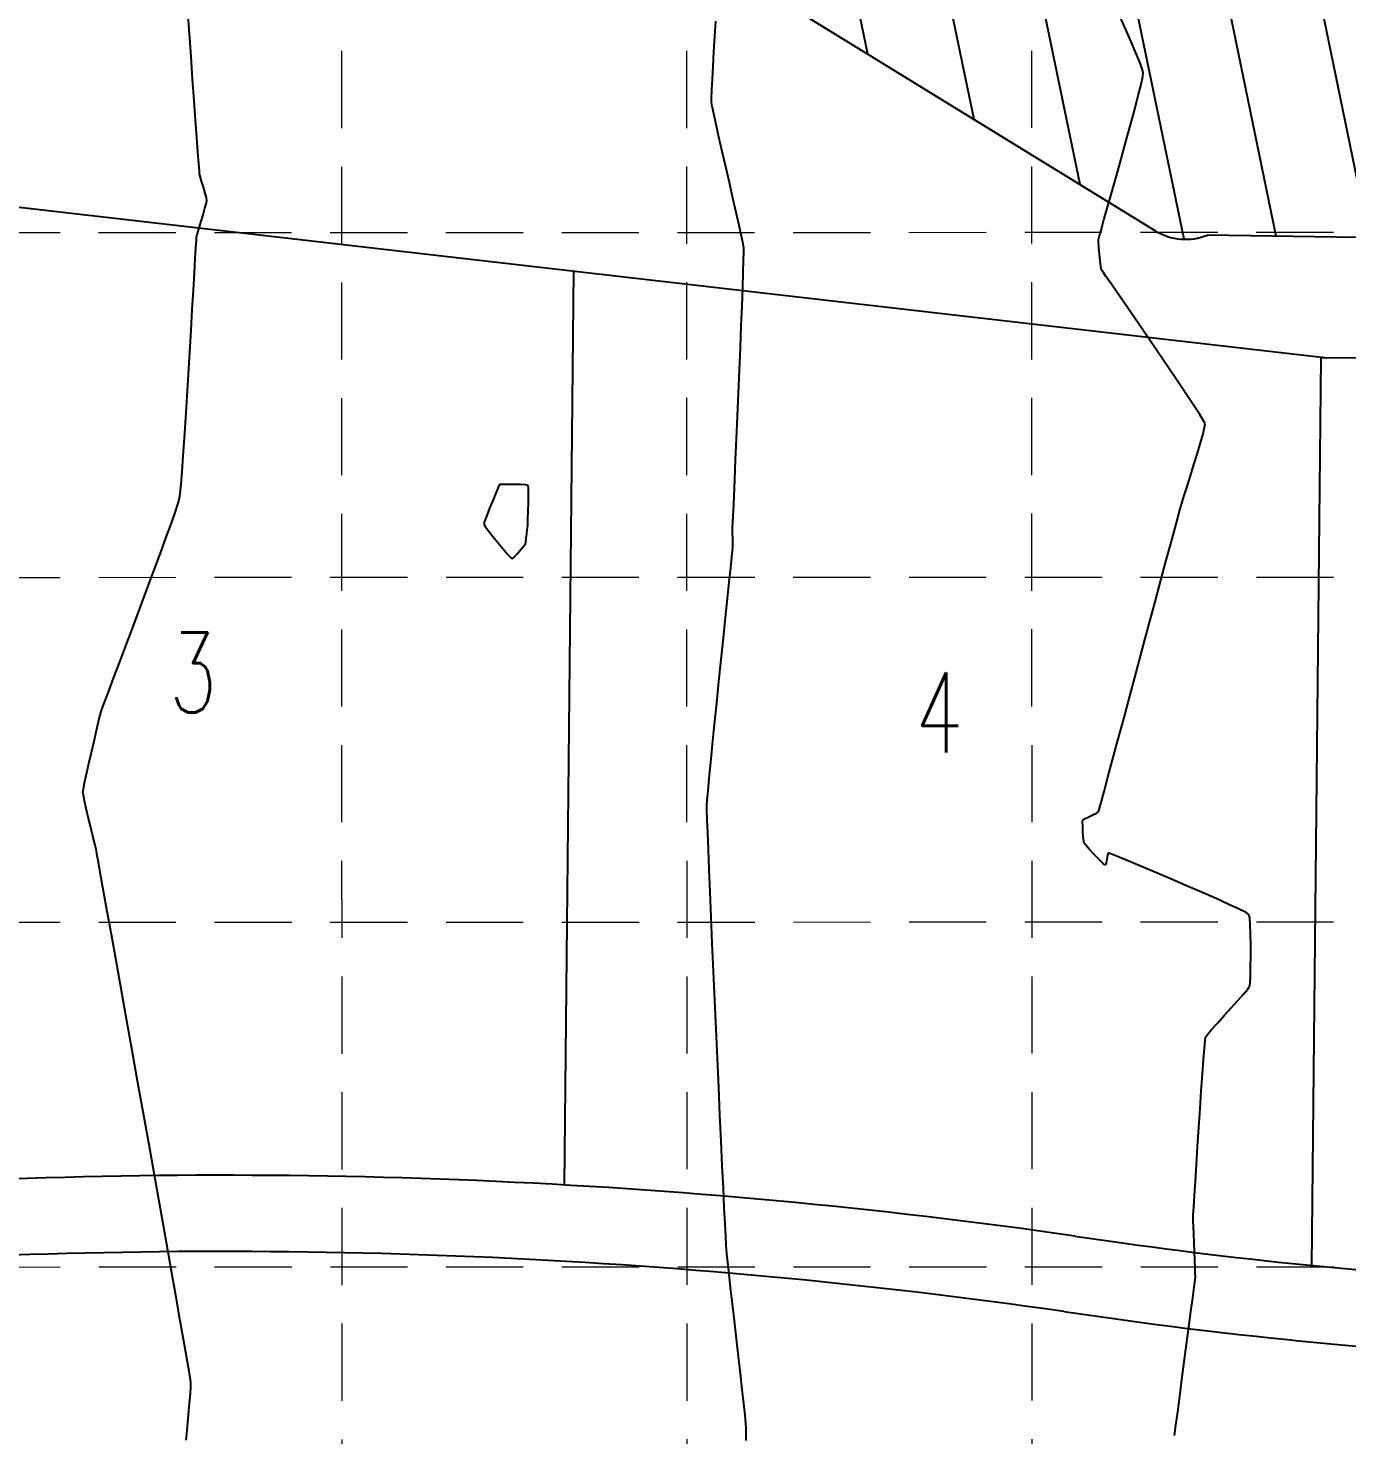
# Model space of a CAD drawing. Extents: x -500 to 2880, y -1767 to 500.
# Drawn here: x 2027.1 to 2208.6, y -1122.6 to -928.9 of the extents above; entities that cross this region are included whole.
import ezdxf

# ---------------------------------------------------------------- set-up
doc = ezdxf.new("R2010")
doc.units = 0
doc.header["$LTSCALE"] = 25
doc.header["$MEASUREMENT"] = 0
doc.linetypes.add('HIDDEN', pattern=[0.375, 0.25, -0.125])
for name, color, linetype in [('CONT-MNR', 9, 'HIDDEN'), ('GRID', 254, 'HIDDEN'), ('P-LOTS', 1, 'CONTINUOUS'), ('P-ROW', 2, 'CONTINUOUS'), ('PHASE2', 9, 'CONTINUOUS'), ('PHASE2TEXT', 9, 'CONTINUOUS'), ('SILT FENCE', 200, 'CONTINUOUS')]:
    doc.layers.add(name, color=color, linetype=linetype)
doc.styles.add('TEXT100', font='simplex.shx', dxfattribs={"height": 8.8})

msp = doc.modelspace()

# ---------------------------------------------------------------- hatches: boundary and pattern name
at = {"layer": 'SILT FENCE'}
h = msp.add_hatch(dxfattribs=at)
h.set_pattern_fill('ANSI31', color=5, scale=100, style=0)
h.set_pattern_definition([(281.6589000000001, (-630.732708975469, 1250.781006919206), (12.24210030186851, 2.526060212859334), [])])
edge = h.paths.add_edge_path()
edge.add_arc((2183.256031227234, -853.6373460655789), 40, 177.7082065431111, 235.5529922044861)
edge.add_line((2144.589077049925, -819.5283339769232), (2143.288025907642, -852.0377990131128))
edge.add_arc((2134.597075720028, -819.1284472138068), 10, 357.7082065431113, 472.6093610124872)
edge.add_line((2100.276067680664, -822.5889773653347), (2130.752614199357, -809.8969730294696))
edge.add_line((2091.282880728017, -869.022840274426), (2094.14891721428, -831.0674878190526))
edge.add_arc((2141.14094066329, -872.7876589275223), 50, 175.6817486178503, 238.4057102481463)
edge.add_line((2182.248548871739, -956.7722430110182), (2114.945889762261, -915.3766165138795))
edge.add_line((2160.630280427784, -886.6233340113898), (2225.365341831068, -922.8284796991935))
edge.add_arc((2214.052466431343, -939.3214736720989), 20, 292.057593018596, 415.5529922044859)
edge.add_line((2221.563234389479, -957.8576103968597), (2189.444064199158, -957.3724644871054))
edge.add_arc((2186.439757015904, -949.958009797201), 8, 238.4057102481463, 292.0575930185961)

# ---------------------------------------------------------------- linework, layer by layer
at = {"layer": 'CONT-MNR', "color": 35}
for p, q in [((2049.295754682247, -929.6433867477243, 589.00000001), (2049.087673970339, -926.5140413698965, 589.00000001)), ((2121.631644442188, -930.0211795824252, 588.00000001), (2121.76579767222, -927.9239234692691, 588.00000001)), ((2178.193304098291, -929.0351043839908, 587.00000001), (2177.389810030675, -927.2111114564276, 587.00000001)), ((2049.511386163717, -932.7902270118108, 589.00000001), (2049.295754682247, -929.6433867477243, 589.00000001)), ((2121.502684407747, -932.1185645720669, 588.00000001), (2121.631644442188, -930.0211795824252, 588.00000001)), ((2178.944630134263, -930.747814697337, 587.00000001), (2178.193304098291, -929.0351043839908, 587.00000001)), ((2179.603258715238, -932.274242741907, 587.00000001), (2178.944630134263, -930.747814697337, 587.00000001)), ((2049.727813189536, -935.8739532135494, 589.00000001), (2049.511386163717, -932.7902270118108, 589.00000001)), ((2121.38587602108, -934.1153377432616, 588.00000001), (2121.502684407747, -932.1185645720669, 588.00000001)), ((2180.12866041786, -933.539388863141, 587.00000001), (2179.603258715238, -932.274242741907, 587.00000001)), ((2180.480305818776, -934.4682534064799, 587.00000001), (2180.12866041786, -933.539388863141, 587.00000001)), ((2049.938280534491, -938.8139564043342, 589.00000001), (2049.727813189536, -935.8739532135494, 589.00000001)), ((2121.216547999814, -937.4040858505819, 588.00000001), (2121.288177734375, -935.9107584010775, 588.00000001)), ((2121.288177734375, -935.9107584010775, 588.00000001), (2121.38587602108, -934.1153377432616, 588.00000001)), ((2180.299521853141, -936.6367962464841, 587.00000001), (2180.541330626966, -935.546903342488, 587.00000001)), ((2180.617665494633, -934.985836717364, 587.00000001), (2180.480305818776, -934.4682534064799, 587.00000001)), ((2180.541330626966, -935.546903342488, 587.00000001), (2180.617665494633, -934.985836717364, 587.00000001)), ((2121.177945269583, -938.4945793968425, 588.00000001), (2121.216547999814, -937.4040858505819, 588.00000001)), ((2179.919573860939, -938.1648956567414, 587.00000001), (2180.299521853141, -936.6367962464841, 587.00000001)), ((2050.136032973367, -941.5296276355588, 589.00000001), (2049.938280534491, -938.8139564043342, 589.00000001)), ((2121.179327995867, -939.0814983449272, 588.00000001), (2121.177945269583, -938.4945793968425, 588.00000001)), ((2121.270554468515, -939.6345573859664, 588.00000001), (2121.179327995867, -939.0814983449272, 588.00000001)), ((2121.485545283746, -940.6779350116983, 588.00000001), (2121.270554468515, -939.6345573859664, 588.00000001)), ((2179.428821338138, -940.0405818006492, 587.00000001), (2179.919573860939, -938.1648956567414, 587.00000001)), ((2050.314315280952, -943.9403579586169, 589.00000001), (2050.136032973367, -941.5296276355588, 589.00000001)), ((2121.801884290538, -942.122997439482, 588.00000001), (2121.485545283746, -940.6779350116983, 588.00000001)), ((2178.854598972518, -942.1732349055964, 587.00000001), (2179.428821338138, -940.0405818006492, 587.00000001)), ((2122.197155337868, -943.8811108866756, 588.00000001), (2121.801884290538, -942.122997439482, 588.00000001)), ((2178.224241451859, -944.4722351989723, 587.00000001), (2178.854598972518, -942.1732349055964, 587.00000001)), ((2050.466372232032, -945.9655384249021, 589.00000001), (2050.314315280952, -943.9403579586169, 589.00000001)), ((2122.648942274716, -945.8636415706383, 588.00000001), (2122.197155337868, -943.8811108866756, 588.00000001)), ((2177.56508346394, -946.846962908166, 587.00000001), (2178.224241451859, -944.4722351989723, 587.00000001)), ((2050.585448601396, -947.5245600858084, 589.00000001), (2050.466372232032, -945.9655384249021, 589.00000001)), ((2050.664789163828, -948.5368139927291, 589.00000001), (2050.585448601396, -947.5245600858084, 589.00000001)), ((2123.134828950062, -947.9819557087287, 588.00000001), (2122.648942274716, -945.8636415706383, 588.00000001)), ((2176.90445969654, -949.2067982605663, 587.00000001), (2177.56508346394, -946.846962908166, 587.00000001)), ((2050.697638694116, -948.9216911970584, 589.00000001), (2050.664789163828, -948.5368139927291, 589.00000001)), ((2050.786831096858, -949.2640429078012, 589.00000001), (2050.697638694116, -948.9216911970584, 589.00000001)), ((2050.977678584354, -949.9316370451689, 589.00000001), (2050.786831096858, -949.2640429078012, 589.00000001)), ((2123.632399212883, -950.1474195183058, 588.00000001), (2123.134828950062, -947.9819557087287, 588.00000001)), ((2176.26970483744, -951.4611214835625, 587.00000001), (2176.90445969654, -949.2067982605663, 587.00000001)), ((2051.217580891567, -950.7619953466035, 589.00000001), (2050.977678584354, -949.9316370451689, 589.00000001)), ((2051.453937753466, -951.5926395495467, 589.00000001), (2051.217580891567, -950.7619953466035, 589.00000001)), ((2124.119236912158, -952.2713992167286, 588.00000001), (2123.632399212883, -950.1474195183058, 588.00000001)), ((2175.688153574418, -953.5193128045435, 587.00000001), (2176.26970483744, -951.4611214835625, 587.00000001)), ((2051.4328114609, -953.6614637205764, 589.00000001), (2051.629433127041, -952.9478997114459, 589.00000001)), ((2051.634148905014, -952.2610913914406, 589.00000001), (2051.453937753466, -951.5926395495467, 589.00000001)), ((2051.629433127041, -952.9478997114459, 589.00000001), (2051.705614081176, -952.6048726097264, 589.00000001)), ((2051.705614081176, -952.6048726097264, 589.00000001), (2051.634148905014, -952.2610913914406, 589.00000001)), ((2124.572925896865, -954.2652610213552, 588.00000001), (2124.119236912158, -952.2713992167286, 588.00000001)), ((2050.865234771461, -955.616331108515, 589.00000001), (2051.162496277468, -954.5995967989793, 589.00000001)), ((2051.162496277468, -954.5995967989793, 589.00000001), (2051.4328114609, -953.6614637205764, 589.00000001)), ((2124.971050015986, -956.040371149545, 588.00000001), (2124.572925896865, -954.2652610213552, 588.00000001)), ((2174.794000587729, -956.6848206500171, 587.00000001), (2175.187140595255, -955.2907524508987, 587.00000001)), ((2175.187140595255, -955.2907524508987, 587.00000001), (2175.688153574418, -953.5193128045435, 587.00000001)), ((2050.376861570582, -957.3017320684327, 589.00000001), (2050.587774137594, -956.5656988110458, 589.00000001)), ((2050.587774137594, -956.5656988110458, 589.00000001), (2050.865234771461, -955.616331108515, 589.00000001)), ((2125.291193118496, -957.5080958186568, 588.00000001), (2124.971050015986, -956.040371149545, 588.00000001)), ((2174.53606823962, -957.6108976292878, 587.00000001), (2174.794000587729, -956.6848206500171, 587.00000001)), ((2050.099078234265, -960.6091272696076, 589.00000001), (2050.189606228143, -959.074427633867, 589.00000001)), ((2050.189606228143, -959.074427633867, 589.00000001), (2050.250959166382, -958.0711878856172, 589.00000001)), ((2050.250959166382, -958.0711878856172, 589.00000001), (2050.279244265143, -957.6784630425368, 589.00000001)), ((2050.279244265143, -957.6784630425368, 589.00000001), (2050.376861570582, -957.3017320684327, 589.00000001)), ((2125.510939053376, -958.579801246049, 588.00000001), (2125.291193118496, -957.5080958186568, 588.00000001)), ((2125.607871669603, -959.1668536490805, 588.00000001), (2125.510939053376, -958.579801246049, 588.00000001)), ((2125.612206846733, -959.7170272721173, 588.00000001), (2125.607871669603, -959.1668536490805, 588.00000001)), ((2174.440678238708, -957.9783636161001, 587.00000001), (2174.53606823962, -957.6108976292878, 587.00000001)), ((2174.453400710079, -958.3549004065172, 587.00000001), (2174.440678238708, -957.9783636161001, 587.00000001)), ((2174.50510842275, -959.0930998157996, 587.00000001), (2174.453400710079, -958.3549004065172, 587.00000001)), ((2174.581060971517, -960.0115226989816, 587.00000001), (2174.50510842275, -959.0930998157996, 587.00000001)), ((2049.983267968593, -962.596231775161, 589.00000001), (2050.099078234265, -960.6091272696076, 589.00000001)), ((2125.535954391651, -962.5253158628652, 588.00000001), (2125.587052970046, -960.8617718739106, 588.00000001)), ((2125.587052970046, -960.8617718739106, 588.00000001), (2125.612206846733, -959.7170272721173, 588.00000001)), ((2174.666517951173, -960.9287299110961, 587.00000001), (2174.581060971517, -960.0115226989816, 587.00000001)), ((2174.746738956514, -961.6632823071769, 587.00000001), (2174.666517951173, -960.9287299110961, 587.00000001)), ((2049.846068214968, -964.9566861328487, 589.00000001), (2049.983267968593, -962.596231775161, 589.00000001)), ((2125.462455463655, -964.6318876473861, 588.00000001), (2125.535954391651, -962.5253158628652, 588.00000001)), ((2174.806983582335, -962.0337407422581, 587.00000001), (2174.746738956514, -961.6632823071769, 587.00000001)), ((2175.003558246314, -962.3402161463725, 587.00000001), (2174.806983582335, -962.0337407422581, 587.00000001)), ((2175.52384598051, -963.1104421340568, 587.00000001), (2175.003558246314, -962.3402161463725, 587.00000001)), ((2049.691371757232, -967.6114353249923, 589.00000001), (2049.846068214968, -964.9566861328487, 589.00000001)), ((2125.370100538163, -967.1057156358784, 588.00000001), (2125.462455463655, -964.6318876473861, 588.00000001)), ((2176.318103959496, -964.274136455833, 587.00000001), (2175.52384598051, -963.1104421340568, 587.00000001)), ((2177.336589357847, -965.7610168622239, 587.00000001), (2176.318103959496, -964.274136455833, 587.00000001)), ((2178.529559350139, -967.5008011037513, 587.00000001), (2177.336589357847, -965.7610168622239, 587.00000001)), ((2049.523071379228, -970.4814243339135, 589.00000001), (2049.691371757232, -967.6114353249923, 589.00000001)), ((2125.262433967285, -969.8710282367475, 588.00000001), (2125.370100538163, -967.1057156358784, 588.00000001)), ((2179.847271110947, -969.4232069309379, 587.00000001), (2178.529559350139, -967.5008011037513, 587.00000001)), ((2049.345059864796, -973.4875981419342, 589.00000001), (2049.523071379228, -970.4814243339135, 589.00000001)), ((2125.143000103126, -972.8520538583979, 588.00000001), (2125.262433967285, -969.8710282367475, 588.00000001)), ((2181.239981814845, -971.4579520943058, 587.00000001), (2179.847271110947, -969.4232069309379, 587.00000001)), ((2182.657948636409, -973.5347543443775, 587.00000001), (2181.239981814845, -971.4579520943058, 587.00000001)), ((2049.161229997782, -976.5509017313756, 589.00000001), (2049.345059864796, -973.4875981419342, 589.00000001)), ((2125.015343297794, -975.9730209092353, 588.00000001), (2125.143000103126, -972.8520538583979, 588.00000001)), ((2184.051428750214, -975.5833314316754, 587.00000001), (2182.657948636409, -973.5347543443775, 587.00000001)), ((2048.975474562025, -979.5922800845598, 589.00000001), (2049.161229997782, -976.5509017313756, 589.00000001)), ((2124.883007903395, -979.1581577976643, 588.00000001), (2125.015343297794, -975.9730209092353, 588.00000001)), ((2185.370679330834, -977.5334011067216, 587.00000001), (2184.051428750214, -975.5833314316754, 587.00000001)), ((2186.565957552845, -979.3146811200385, 587.00000001), (2185.370679330834, -977.5334011067216, 587.00000001)), ((2048.791686341367, -982.5326781838081, 589.00000001), (2048.975474562025, -979.5922800845598, 589.00000001)), ((2124.749538272037, -982.3316929320903, 588.00000001), (2124.883007903395, -979.1581577976643, 588.00000001)), ((2187.587520590822, -980.8568892221489, 587.00000001), (2186.565957552845, -979.3146811200385, 587.00000001)), ((2124.618478755825, -985.417854720918, 588.00000001), (2124.749538272037, -982.3316929320903, 588.00000001)), ((2188.385625619339, -982.0897431635746, 587.00000001), (2187.587520590822, -980.8568892221489, 587.00000001)), ((2188.910529812973, -982.9429606948381, 587.00000001), (2188.385625619339, -982.0897431635746, 587.00000001)), ((2048.613758119653, -985.2930410114425, 589.00000001), (2048.791686341367, -982.5326781838081, 589.00000001)), ((2188.835123317077, -984.7445958494477, 587.00000001), (2189.054748877296, -983.8300047631604, 587.00000001)), ((2189.112490346297, -983.3462595664616, 587.00000001), (2188.910529812973, -982.9429606948381, 587.00000001)), ((2189.054748877296, -983.8300047631604, 587.00000001), (2189.112490346297, -983.3462595664616, 587.00000001)), ((2048.445582680723, -987.7943135497843, 589.00000001), (2048.613758119653, -985.2930410114425, 589.00000001)), ((2124.493373706868, -988.3408715725527, 588.00000001), (2124.618478755825, -985.417854720918, 588.00000001)), ((2188.062152708176, -987.4348669235329, 587.00000001), (2188.491596861938, -985.9821706335098, 587.00000001)), ((2188.491596861938, -985.9821706335098, 587.00000001), (2188.835123317077, -984.7445958494477, 587.00000001)), ((2048.291052808419, -989.9574407811554, 589.00000001), (2048.445582680723, -987.7943135497843, 589.00000001)), ((2187.584774052091, -988.9948225277035, 587.00000001), (2188.062152708176, -987.4348669235329, 587.00000001)), ((2048.154061286584, -991.7033676878774, 589.00000001), (2048.291052808419, -989.9574407811554, 589.00000001)), ((2124.377767477272, -991.0249718953994, 588.00000001), (2124.493373706868, -988.3408715725527, 588.00000001)), ((2187.097444089981, -990.554175254208, 587.00000001), (2187.584774052091, -988.9948225277035, 587.00000001)), ((2048.03850089906, -992.953039252272, 589.00000001), (2048.154061286584, -991.7033676878774, 589.00000001)), ((2091.815101979594, -992.1245781100264, 589.00000001), (2091.485150714318, -992.9058708916996, 589.00000001)), ((2091.981410115091, -991.725740219401, 589.00000001), (2091.815101979594, -992.1245781100264, 589.00000001)), ((2092.35151807705, -991.724687364414, 589.00000001), (2091.981410115091, -991.725740219401, 589.00000001)), ((2091.981410115091, -991.725740219401, 589.00000001), (2091.981410115091, -991.725740219401, 589.00000001)), ((2093.078278786872, -991.7195999451712, 589.00000001), (2092.35151807705, -991.724687364414, 589.00000001)), ((2093.979993109671, -991.7200548024714, 589.00000001), (2093.078278786872, -991.7195999451712, 589.00000001)), ((2094.874961910559, -991.7356287771138, 589.00000001), (2093.979993109671, -991.7200548024714, 589.00000001)), ((2095.581486054652, -991.7758987098972, 589.00000001), (2094.874961910559, -991.7356287771138, 589.00000001)), ((2095.917866407061, -991.8504414416208, 589.00000001), (2095.581486054652, -991.7758987098972, 589.00000001)), ((2095.971433343478, -992.2269268484969, 589.00000001), (2095.917866407061, -991.8504414416208, 589.00000001)), ((2124.275204419145, -993.3943840978636, 588.00000001), (2124.377767477272, -991.0249718953994, 588.00000001)), ((2186.244863032884, -993.2396233069632, 587.00000001), (2186.638146018147, -992.0050629112324, 587.00000001)), ((2186.638146018147, -992.0050629112324, 587.00000001), (2187.097444089981, -990.554175254208, 587.00000001)), ((2047.758028894742, -994.2859078344862, 589.00000001), (2047.948264429689, -993.6274004566607, 589.00000001)), ((2047.948264429689, -993.6274004566607, 589.00000001), (2048.03850089906, -992.953039252272, 589.00000001)), ((2091.061997720804, -993.9171734629424, 589.00000001), (2090.61608440059, -995.0060407222761, 589.00000001)), ((2091.485150714318, -992.9058708916996, 589.00000001), (2091.061997720804, -993.9171734629424, 589.00000001)), ((2095.967999124269, -994.1892498348296, 589.00000001), (2095.984288267563, -993.068935218744, 589.00000001)), ((2095.984288267563, -993.068935218744, 589.00000001), (2095.971433343478, -992.2269268484969, 589.00000001)), ((2124.189228884592, -995.37333658835, 588.00000001), (2124.275204419145, -993.3943840978636, 588.00000001)), ((2185.955578330494, -994.1499942495867, 587.00000001), (2186.244863032884, -993.2396233069632, 587.00000001)), ((2046.808858594283, -997.0349744206333, 589.00000001), (2047.368621544979, -995.4464028717618, 589.00000001)), ((2047.368621544979, -995.4464028717618, 589.00000001), (2047.758028894742, -994.2859078344862, 589.00000001)), ((2090.217852155215, -996.020027568222, 589.00000001), (2089.937742386221, -996.8066888993014, 589.00000001)), ((2090.61608440059, -995.0060407222761, 589.00000001), (2090.217852155215, -996.020027568222, 589.00000001)), ((2095.894260415365, -996.5159309343879, 589.00000001), (2095.934133858552, -995.4006539792216, 589.00000001)), ((2095.934133858552, -995.4006539792216, 589.00000001), (2095.967999124269, -994.1892498348296, 589.00000001)), ((2124.123385225722, -996.8860577752633, 588.00000001), (2124.189228884592, -995.37333658835, 588.00000001)), ((2185.40583303608, -996.1200758143057, 587.00000001), (2185.687732297465, -995.0727412669008, 587.00000001)), ((2185.687732297465, -995.0727412669008, 587.00000001), (2185.808275107272, -994.6283135472894, 587.00000001)), ((2185.808275107272, -994.6283135472894, 587.00000001), (2185.955578330494, -994.1499942495867, 587.00000001)), ((2046.107556256539, -998.9777113332456, 589.00000001), (2046.808858594283, -997.0349744206333, 589.00000001)), ((2089.937742386221, -996.8066888993014, 589.00000001), (2089.846196495147, -997.2135796140362, 589.00000001)), ((2089.846196495147, -997.2135796140362, 589.00000001), (2090.022929478388, -997.5291692308319, 589.00000001)), ((2090.022929478388, -997.5291692308319, 589.00000001), (2090.452356943237, -998.1199508377026, 589.00000001)), ((2095.81281358551, -997.9836036127924, 589.00000001), (2095.842760776398, -997.7092364069144, 589.00000001)), ((2095.842760776398, -997.7092364069144, 589.00000001), (2095.859946739662, -997.3478639827964, 589.00000001)), ((2095.859946739662, -997.3478639827964, 589.00000001), (2095.894260415365, -996.5159309343879, 589.00000001)), ((2124.066270943455, -998.2097198719925, 588.00000001), (2124.081217794641, -997.8567760670093, 588.00000001)), ((2124.081217794641, -997.8567760670093, 588.00000001), (2124.123385225722, -996.8860577752633, 588.00000001)), ((2184.434331209731, -999.7372857953151, 587.00000001), (2184.981668835906, -997.6987722902086, 587.00000001)), ((2184.981668835906, -997.6987722902086, 587.00000001), (2185.40583303608, -996.1200758143057, 587.00000001)), ((2045.293530745632, -1001.200702461744, 589.00000001), (2046.107556256539, -998.9777113332456, 589.00000001)), ((2090.452356943237, -998.1199508377026, 589.00000001), (2091.052140014433, -998.8881932978065, 589.00000001)), ((2091.052140014433, -998.8881932978065, 589.00000001), (2091.739939816711, -999.7361654743011, 589.00000001)), ((2091.739939816711, -999.7361654743011, 589.00000001), (2092.433417474811, -1000.566136230344, 589.00000001)), ((2095.538422671761, -999.9236833156281, 589.00000001), (2095.592903903945, -999.6556529740157, 589.00000001)), ((2095.592903903945, -999.6556529740157, 589.00000001), (2095.669231739893, -999.1285025043405, 589.00000001)), ((2095.669231739893, -999.1285025043405, 589.00000001), (2095.748752770211, -998.5139225146004, 589.00000001)), ((2095.748752770211, -998.5139225146004, 589.00000001), (2095.81281358551, -997.9836036127924, 589.00000001)), ((2124.07184590055, -998.5162870333517, 588.00000001), (2124.066270943455, -998.2097198719925, 588.00000001)), ((2124.085072995133, -999.0835980215879, 588.00000001), (2124.07184590055, -998.5162870333517, 588.00000001)), ((2124.098611569935, -999.6368585123902, 588.00000001), (2124.085072995133, -999.0835980215879, 588.00000001)), ((2124.105120967682, -999.9012741814471, 588.00000001), (2124.098611569935, -999.6368585123902, 588.00000001)), ((2124.108103549998, -1000.056937114946, 588.00000001), (2124.105120967682, -999.9012741814471, 588.00000001)), ((2183.782911670345, -1002.164071430329, 587.00000001), (2184.434331209731, -999.7372857953151, 587.00000001)), ((2044.395598275447, -1003.630036658275, 589.00000001), (2045.293530745632, -1001.200702461744, 589.00000001)), ((2092.433417474811, -1000.566136230344, 589.00000001), (2093.050234113467, -1001.280374429094, 589.00000001)), ((2093.050234113467, -1001.280374429094, 589.00000001), (2093.508050857417, -1001.781148933708, 589.00000001)), ((2093.508050857417, -1001.781148933708, 589.00000001), (2093.724528831398, -1001.970728607345, 589.00000001)), ((2093.724528831398, -1001.970728607345, 589.00000001), (2093.977202362825, -1001.772273246628, 589.00000001)), ((2093.977202362825, -1001.772273246628, 589.00000001), (2094.423849568586, -1001.290782705459, 589.00000001)), ((2094.423849568586, -1001.290782705459, 589.00000001), (2094.925549392671, -1000.703815315477, 589.00000001)), ((2094.925549392671, -1000.703815315477, 589.00000001), (2095.343380779067, -1000.188929408321, 589.00000001)), ((2095.343380779067, -1000.188929408321, 589.00000001), (2095.538422671761, -999.9236833156281, 589.00000001)), ((2123.823651619862, -1003.224745801043, 588.00000001), (2123.97910719131, -1001.75022231038, 588.00000001)), ((2123.97910719131, -1001.75022231038, 588.00000001), (2124.078717397284, -1000.805773170181, 588.00000001)), ((2124.078717397284, -1000.805773170181, 588.00000001), (2124.113995709311, -1000.469213567514, 588.00000001)), ((2124.112571254042, -1000.313568667499, 588.00000001), (2124.108103549998, -1000.056937114946, 588.00000001)), ((2124.113995709311, -1000.469213567514, 588.00000001), (2124.112571254042, -1000.313568667499, 588.00000001)), ((2043.442575059868, -1006.191802774983, 589.00000001), (2044.395598275447, -1003.630036658275, 589.00000001)), ((2123.620837211414, -1005.151528455106, 588.00000001), (2123.823651619862, -1003.224745801043, 588.00000001)), ((2183.046501730532, -1004.907584295957, 587.00000001), (2183.782911670345, -1002.164071430329, 587.00000001)), ((2123.379150494442, -1007.452755085505, 588.00000001), (2123.620837211414, -1005.151528455106, 588.00000001)), ((2182.244192903084, -1007.896279492902, 587.00000001), (2183.046501730532, -1004.907584295957, 587.00000001)), ((2042.463277312779, -1008.812089664013, 589.00000001), (2043.442575059868, -1006.191802774983, 589.00000001)), ((2123.107077997422, -1010.050610505172, 588.00000001), (2123.379150494442, -1007.452755085505, 588.00000001)), ((2041.486521248065, -1011.416986177512, 589.00000001), (2042.463277312779, -1008.812089664013, 589.00000001)), ((2181.395076700787, -1011.05861212187, 587.00000001), (2182.244192903084, -1007.896279492902, 587.00000001)), ((2040.541123079612, -1013.932581167624, 589.00000001), (2041.486521248065, -1011.416986177512, 589.00000001)), ((2122.813106248827, -1012.867279527045, 588.00000001), (2123.107077997422, -1010.050610505172, 588.00000001)), ((2180.51824463643, -1014.323037283567, 587.00000001), (2181.395076700787, -1011.05861212187, 587.00000001)), ((2122.505721777133, -1015.824946964057, 588.00000001), (2122.813106248827, -1012.867279527045, 588.00000001)), ((2039.655899021302, -1016.284963486495, 589.00000001), (2040.541123079612, -1013.932581167624, 589.00000001)), ((2179.632788222802, -1017.618010078695, 587.00000001), (2180.51824463643, -1014.323037283567, 587.00000001)), ((2038.859665287022, -1018.40022198627, 589.00000001), (2039.655899021302, -1016.284963486495, 589.00000001)), ((2122.193411110814, -1018.845797629143, 588.00000001), (2122.505721777133, -1015.824946964057, 588.00000001)), ((2038.181238090656, -1020.204445519095, 589.00000001), (2038.859665287022, -1018.40022198627, 589.00000001)), ((2121.884660778345, -1021.852016335238, 588.00000001), (2122.193411110814, -1018.845797629143, 588.00000001)), ((2178.75779897269, -1020.871985607961, 587.00000001), (2179.632788222802, -1017.618010078695, 587.00000001)), ((2037.649433646087, -1021.623722937115, 589.00000001), (2038.181238090656, -1020.204445519095, 589.00000001)), ((2177.912368398883, -1024.01341897207, 587.00000001), (2178.75779897269, -1020.871985607961, 587.00000001)), ((2037.018258443248, -1023.485237956216, 589.00000001), (2037.140957867883, -1023.011794837322, 589.00000001)), ((2037.140957867883, -1023.011794837322, 589.00000001), (2037.293068167201, -1022.584143092476, 589.00000001)), ((2037.293068167201, -1022.584143092476, 589.00000001), (2037.649433646087, -1021.623722937115, 589.00000001)), ((2121.5879573082, -1024.765787895277, 588.00000001), (2121.884660778345, -1021.852016335238, 588.00000001)), ((2036.5031501081, -1025.630087809047, 589.00000001), (2036.796893086117, -1024.394784768058, 589.00000001)), ((2036.796893086117, -1024.394784768058, 589.00000001), (2037.018258443248, -1023.485237956216, 589.00000001)), ((2121.311787228856, -1027.509297122195, 588.00000001), (2121.5879573082, -1024.765787895277, 588.00000001)), ((2177.115588014168, -1026.970765271726, 587.00000001), (2177.912368398883, -1024.01341897207, 587.00000001)), ((2036.163317820806, -1027.080799615383, 589.00000001), (2036.5031501081, -1025.630087809047, 589.00000001)), ((2176.386549331334, -1029.672479607635, 587.00000001), (2177.115588014168, -1026.970765271726, 587.00000001)), ((2035.450538564828, -1030.1870596689, 589.00000001), (2035.803684535846, -1028.636572723268, 589.00000001)), ((2035.803684535846, -1028.636572723268, 589.00000001), (2036.163317820806, -1027.080799615383, 589.00000001)), ((2121.064637068786, -1030.004728828926, 588.00000001), (2121.311787228856, -1027.509297122195, 588.00000001)), ((2035.130168219364, -1031.621912988481, 589.00000001), (2035.450538564828, -1030.1870596689, 589.00000001)), ((2120.854993356466, -1032.174267828405, 588.00000001), (2121.064637068786, -1030.004728828926, 588.00000001)), ((2175.744343863169, -1032.0470170805, 587.00000001), (2176.386549331334, -1029.672479607635, 587.00000001)), ((2034.692907651532, -1033.703328894287, 589.00000001), (2034.868861811062, -1032.83078521821, 589.00000001)), ((2034.868861811062, -1032.83078521821, 589.00000001), (2035.130168219364, -1031.621912988481, 589.00000001)), ((2120.69134262037, -1033.940098933568, 588.00000001), (2120.854993356466, -1032.174267828405, 588.00000001)), ((2175.208063122462, -1034.022832791028, 587.00000001), (2175.744343863169, -1032.0470170805, 587.00000001)), ((2034.628594052384, -1034.129196552913, 589.00000001), (2034.692907651532, -1033.703328894287, 589.00000001)), ((2034.688751993664, -1034.533892244022, 589.00000001), (2034.628594052384, -1034.129196552913, 589.00000001)), ((2034.850119569852, -1035.309016300254, 589.00000001), (2034.688751993664, -1034.533892244022, 589.00000001)), ((2120.582171388972, -1035.224406957349, 588.00000001), (2120.69134262037, -1033.940098933568, 588.00000001)), ((2174.796798622, -1035.528381839923, 587.00000001), (2175.208063122462, -1034.022832791028, 587.00000001)), ((2035.084935581404, -1036.348614735852, 589.00000001), (2034.850119569852, -1035.309016300254, 589.00000001)), ((2035.365438828773, -1037.54673356506, 589.00000001), (2035.084935581404, -1036.348614735852, 589.00000001)), ((2120.535966190749, -1035.949376712682, 588.00000001), (2120.582171388972, -1035.224406957349, 588.00000001)), ((2120.542940176214, -1036.602262076078, 588.00000001), (2120.535966190749, -1035.949376712682, 588.00000001)), ((2120.580297674946, -1037.871427036451, 588.00000001), (2120.542940176214, -1036.602262076078, 588.00000001)), ((2174.425684392965, -1036.842500355633, 587.00000001), (2174.529641874572, -1036.492119327889, 587.00000001)), ((2174.529641874572, -1036.492119327889, 587.00000001), (2174.796798622, -1035.528381839923, 587.00000001)), ((2035.663868112413, -1038.797418802124, 589.00000001), (2035.365438828773, -1037.54673356506, 589.00000001)), ((2120.645121078649, -1039.694792785281, 588.00000001), (2120.580297674946, -1037.871427036451, 588.00000001)), ((2172.254831797272, -1038.227196388814, 587.00000001), (2172.275021931725, -1037.956496093557, 587.00000001)), ((2172.267741468645, -1038.799856779611, 587.00000001), (2172.254831797272, -1038.227196388814, 587.00000001)), ((2172.275021931725, -1037.956496093557, 587.00000001), (2172.519661840696, -1037.798838554797, 587.00000001)), ((2172.519661840696, -1037.798838554797, 587.00000001), (2173.037414335055, -1037.539976491608, 587.00000001)), ((2173.037414335055, -1037.539976491608, 587.00000001), (2173.647913121054, -1037.248543624007, 587.00000001)), ((2173.647913121054, -1037.248543624007, 587.00000001), (2174.17079190494, -1036.99317367201, 587.00000001)), ((2174.17079190494, -1036.99317367201, 587.00000001), (2174.425684392965, -1036.842500355633, 587.00000001)), ((2035.952462232781, -1039.994716461289, 589.00000001), (2035.663868112413, -1038.797418802124, 589.00000001)), ((2036.20345999033, -1041.032672556796, 589.00000001), (2035.952462232781, -1039.994716461289, 589.00000001)), ((2120.734492779034, -1042.010280514049, 588.00000001), (2120.645121078649, -1039.694792785281, 588.00000001)), ((2172.304067262044, -1039.525759948165, 587.00000001), (2172.267741468645, -1038.799856779611, 587.00000001)), ((2172.354125493667, -1040.256188576696, 587.00000001), (2172.304067262044, -1039.525759948165, 587.00000001)), ((2172.408232479715, -1040.842425347423, 587.00000001), (2172.354125493667, -1040.256188576696, 587.00000001)), ((2036.389100185515, -1041.805333102894, 589.00000001), (2036.20345999033, -1041.032672556796, 589.00000001)), ((2036.48162161879, -1042.206744113824, 589.00000001), (2036.389100185515, -1041.805333102894, 589.00000001)), ((2036.559994886151, -1042.63483760349, 589.00000001), (2036.48162161879, -1042.206744113824, 589.00000001)), ((2120.845495167807, -1044.755811414235, 588.00000001), (2120.734492779034, -1042.010280514049, 588.00000001)), ((2172.456704536387, -1041.135752942563, 587.00000001), (2172.408232479715, -1040.842425347423, 587.00000001)), ((2172.695111758059, -1041.431046095039, 587.00000001), (2172.456704536387, -1041.135752942563, 587.00000001)), ((2173.228058781925, -1042.018647209657, 587.00000001), (2172.695111758059, -1041.431046095039, 587.00000001)), ((2173.909413738414, -1042.74304047646, 587.00000001), (2173.228058781925, -1042.018647209657, 587.00000001)), ((2175.798733081619, -1042.490295504238, 587.00000001), (2175.705560989421, -1042.772062469348, 587.00000001)), ((2176.139161652605, -1042.613550149888, 587.00000001), (2175.798733081619, -1042.490295504238, 587.00000001)), ((2036.760179957401, -1043.742728293454, 589.00000001), (2036.559994886151, -1042.63483760349, 589.00000001)), ((2037.071071595314, -1045.468858294271, 589.00000001), (2036.760179957401, -1043.742728293454, 589.00000001)), ((2174.593044757954, -1043.448710085492, 587.00000001), (2173.909413738414, -1042.74304047646, 587.00000001)), ((2175.132819970977, -1043.980140226797, 587.00000001), (2174.593044757954, -1043.448710085492, 587.00000001)), ((2175.382607507912, -1044.181815090418, 587.00000001), (2175.132819970977, -1043.980140226797, 587.00000001)), ((2175.480305278476, -1043.912056464429, 587.00000001), (2175.382607507912, -1044.181815090418, 587.00000001)), ((2175.593687413676, -1043.344060856742, 587.00000001), (2175.480305278476, -1043.912056464429, 587.00000001)), ((2175.705560989421, -1042.772062469348, 587.00000001), (2175.593687413676, -1043.344060856742, 587.00000001)), ((2177.044482344932, -1042.978995959865, 587.00000001), (2176.139161652605, -1042.613550149888, 587.00000001)), ((2178.412831051403, -1043.544549725263, 587.00000001), (2177.044482344932, -1042.978995959865, 587.00000001)), ((2180.142343664823, -1044.268128237182, 587.00000001), (2178.412831051403, -1043.544549725263, 587.00000001)), ((2182.131156077993, -1045.107648286719, 587.00000001), (2180.142343664823, -1044.268128237182, 587.00000001)), ((2037.48156456267, -1047.751669716497, 589.00000001), (2037.071071595314, -1045.468858294271, 589.00000001)), ((2120.975210636679, -1047.86930667732, 588.00000001), (2120.845495167807, -1044.755811414235, 588.00000001)), ((2184.277404183717, -1046.021026664974, 587.00000001), (2182.131156077993, -1045.107648286719, 587.00000001)), ((2186.479223874799, -1046.966180163043, 587.00000001), (2184.277404183717, -1046.021026664974, 587.00000001)), ((2037.980553622244, -1050.529604670686, 589.00000001), (2037.48156456267, -1047.751669716497, 589.00000001)), ((2121.120721577356, -1051.288687494784, 588.00000001), (2120.975210636679, -1047.86930667732, 588.00000001)), ((2188.634751044042, -1047.901025572024, 587.00000001), (2186.479223874799, -1046.966180163043, 587.00000001)), ((2190.642121584248, -1048.783479683015, 587.00000001), (2188.634751044042, -1047.901025572024, 587.00000001)), ((2192.399471388222, -1049.571459287115, 587.00000001), (2190.642121584248, -1048.783479683015, 587.00000001)), ((2193.804936348766, -1050.222881175422, 587.00000001), (2192.399471388222, -1049.571459287115, 587.00000001)), ((2194.756652358685, -1050.695662139032, 587.00000001), (2193.804936348766, -1050.222881175422, 587.00000001)), ((2038.556933536815, -1053.741105267394, 589.00000001), (2037.980553622244, -1050.529604670686, 589.00000001)), ((2121.279110381548, -1054.951875058108, 588.00000001), (2121.120721577356, -1051.288687494784, 588.00000001)), ((2195.152755310779, -1050.947718969045, 587.00000001), (2194.756652358685, -1050.695662139032, 587.00000001)), ((2195.259023364536, -1051.415515043484, 587.00000001), (2195.152755310779, -1050.947718969045, 587.00000001)), ((2195.335726236559, -1052.35953940791, 587.00000001), (2195.259023364536, -1051.415515043484, 587.00000001)), ((2039.199599069159, -1057.324613617176, 589.00000001), (2038.556933536815, -1053.741105267394, 589.00000001)), ((2195.385192783036, -1053.643970057275, 587.00000001), (2195.335726236559, -1052.35953940791, 587.00000001)), ((2195.409751860161, -1055.132984986532, 587.00000001), (2195.385192783036, -1053.643970057275, 587.00000001)), ((2121.447459440961, -1058.796790558772, 588.00000001), (2121.279110381548, -1054.951875058108, 588.00000001)), ((2195.411732324122, -1056.690762190635, 587.00000001), (2195.409751860161, -1055.132984986532, 587.00000001)), ((2039.897444982055, -1061.218571830588, 589.00000001), (2039.199599069159, -1057.324613617176, 589.00000001)), ((2195.393463031111, -1058.181479664538, 587.00000001), (2195.411732324122, -1056.690762190635, 587.00000001)), ((2121.622851147305, -1062.761355188258, 588.00000001), (2121.447459440961, -1058.796790558772, 588.00000001)), ((2195.305490598936, -1060.418447401553, 587.00000001), (2195.357272837319, -1059.469315403192, 587.00000001)), ((2195.357272837319, -1059.469315403192, 587.00000001), (2195.393463031111, -1058.181479664538, 587.00000001)), ((2040.639366038277, -1065.361422018184, 589.00000001), (2039.897444982055, -1061.218571830588, 589.00000001)), ((2194.418495798213, -1061.93717766751, 587.00000001), (2194.984757273264, -1061.264480796658, 587.00000001)), ((2194.984757273264, -1061.264480796658, 587.00000001), (2195.240445172153, -1060.893053654572, 587.00000001)), ((2195.240445172153, -1060.893053654572, 587.00000001), (2195.305490598936, -1060.418447401553, 587.00000001)), ((2121.802367892289, -1066.783490138045, 588.00000001), (2121.622851147305, -1062.761355188258, 588.00000001)), ((2191.741281172817, -1064.901199681579, 587.00000001), (2192.708256622319, -1063.841705807078, 587.00000001)), ((2192.708256622319, -1063.841705807078, 587.00000001), (2193.630161872675, -1062.824975570019, 587.00000001)), ((2193.630161872675, -1062.824975570019, 587.00000001), (2194.418495798213, -1061.93717766751, 587.00000001)), ((2041.414257000605, -1069.691606290521, 589.00000001), (2040.639366038277, -1065.361422018184, 589.00000001)), ((2190.81773664984, -1065.917288496412, 587.00000001), (2191.741281172817, -1064.901199681579, 587.00000001)), ((2121.983092067619, -1070.801116599615, 588.00000001), (2121.802367892289, -1066.783490138045, 588.00000001)), ((2189.192699896774, -1067.843437611828, 587.00000001), (2189.454944886147, -1067.474576158645, 587.00000001)), ((2189.454944886147, -1067.474576158645, 587.00000001), (2190.026124179059, -1066.80380355447, 587.00000001)), ((2190.026124179059, -1066.80380355447, 587.00000001), (2190.81773664984, -1065.917288496412, 587.00000001)), ((2188.898098220664, -1070.956309711117, 587.00000001), (2189.024286497845, -1069.375918161674, 587.00000001)), ((2189.024286497845, -1069.375918161674, 587.00000001), (2189.124452974939, -1068.304342418763, 587.00000001)), ((2189.124452974939, -1068.304342418763, 587.00000001), (2189.192699896774, -1067.843437611828, 587.00000001)), ((2042.211012631814, -1074.147566758153, 589.00000001), (2041.414257000605, -1069.691606290521, 589.00000001)), ((2122.162106065004, -1074.752155764447, 588.00000001), (2121.983092067619, -1070.801116599615, 588.00000001)), ((2188.75178589857, -1072.943661937649, 587.00000001), (2188.898098220664, -1070.956309711117, 587.00000001)), ((2188.591247286733, -1075.236119711827, 587.00000001), (2188.75178589857, -1072.943661937649, 587.00000001)), ((2043.018527694684, -1078.667745531636, 589.00000001), (2042.211012631814, -1074.147566758153, 589.00000001)), ((2122.336492276153, -1078.574528824022, 588.00000001), (2122.162106065004, -1074.752155764447, 588.00000001)), ((2188.422380140326, -1077.731827904207, 587.00000001), (2188.591247286733, -1075.236119711827, 587.00000001)), ((2043.825696951989, -1083.190584721526, 589.00000001), (2043.018527694684, -1078.667745531636, 589.00000001)), ((2122.503333092774, -1082.206156969821, 588.00000001), (2122.336492276153, -1078.574528824022, 588.00000001)), ((2188.251082214522, -1080.328931385346, 587.00000001), (2188.422380140326, -1077.731827904207, 587.00000001)), ((2188.083251264492, -1082.925575025801, 587.00000001), (2188.251082214522, -1080.328931385346, 587.00000001)), ((2044.621415166509, -1087.654526438376, 589.00000001), (2043.825696951989, -1083.190584721526, 589.00000001)), ((2122.659710906575, -1085.584961393325, 588.00000001), (2122.503333092774, -1082.206156969821, 588.00000001)), ((2187.924785045408, -1085.419903696128, 587.00000001), (2188.083251264492, -1082.925575025801, 587.00000001)), ((2122.802708109264, -1088.648863286013, 588.00000001), (2122.659710906575, -1085.584961393325, 588.00000001)), ((2187.781581312444, -1087.710062266884, 587.00000001), (2187.924785045408, -1085.419903696128, 587.00000001)), ((2045.394577101019, -1091.998012792743, 589.00000001), (2044.621415166509, -1087.654526438376, 589.00000001)), ((2122.92940709255, -1091.335783839367, 588.00000001), (2122.802708109264, -1088.648863286013, 588.00000001)), ((2187.65953782077, -1089.694195608626, 587.00000001), (2187.781581312444, -1087.710062266884, 587.00000001)), ((2187.564552325559, -1091.270448591911, 587.00000001), (2187.65953782077, -1089.694195608626, 587.00000001)), ((2046.134077518298, -1096.159485895182, 589.00000001), (2045.394577101019, -1091.998012792743, 589.00000001)), ((2123.036890248141, -1093.583644244867, 588.00000001), (2122.92940709255, -1091.335783839367, 588.00000001)), ((2187.479346345215, -1092.791892965336, 587.00000001), (2187.502522581983, -1092.336966087296, 587.00000001)), ((2187.488370914456, -1093.192112178059, 587.00000001), (2187.479346345215, -1092.791892965336, 587.00000001)), ((2187.502522581983, -1092.336966087296, 587.00000001), (2187.564552325559, -1091.270448591911, 587.00000001)), ((2123.122239967745, -1095.330365693993, 588.00000001), (2123.036890248141, -1093.583644244867, 588.00000001)), ((2187.517119248184, -1093.963693249247, 587.00000001), (2187.488370914456, -1093.192112178059, 587.00000001)), ((2187.5597799822, -1095.000527339675, 587.00000001), (2187.517119248184, -1093.963693249247, 587.00000001)), ((2046.828811181122, -1100.077387856248, 589.00000001), (2046.134077518298, -1096.159485895182, 589.00000001)), ((2123.18253864307, -1096.513869378227, 588.00000001), (2123.122239967745, -1095.330365693993, 588.00000001)), ((2123.214868665825, -1097.072076489048, 588.00000001), (2123.18253864307, -1096.513869378227, 588.00000001)), ((2187.610541752299, -1096.196505610119, 587.00000001), (2187.5597799822, -1095.000527339675, 587.00000001)), ((2187.663593194282, -1097.445519221357, 587.00000001), (2187.610541752299, -1096.196505610119, 587.00000001)), ((2123.277204759765, -1097.712720978321, 588.00000001), (2123.214868665825, -1097.072076489048, 588.00000001)), ((2123.402523036446, -1098.870481301119, 588.00000001), (2123.277204759765, -1097.712720978321, 588.00000001)), ((2187.713122943945, -1098.641459334163, 587.00000001), (2187.663593194282, -1097.445519221357, 587.00000001)), ((2187.753319637087, -1099.678217109316, 587.00000001), (2187.713122943945, -1098.641459334163, 587.00000001)), ((2047.467672852268, -1103.690160786497, 589.00000001), (2046.828811181122, -1100.077387856248, 589.00000001)), ((2123.580190529909, -1100.459179783068, 588.00000001), (2123.402523036446, -1098.870481301119, 588.00000001)), ((2123.799574274196, -1102.392638749794, 588.00000001), (2123.580190529909, -1100.459179783068, 588.00000001)), ((2187.778371909507, -1100.449683707591, 587.00000001), (2187.753319637087, -1099.678217109316, 587.00000001)), ((2187.782468397002, -1100.849750289764, 587.00000001), (2187.778371909507, -1100.449683707591, 587.00000001)), ((2124.050041303349, -1104.584680526923, 588.00000001), (2123.799574274196, -1102.392638749794, 588.00000001)), ((2187.415191672955, -1103.787280211734, 587.00000001), (2187.606975215477, -1102.296810865771, 587.00000001)), ((2187.606975215477, -1102.296810865771, 587.00000001), (2187.733747789769, -1101.285244855868, 587.00000001)), ((2187.733747789769, -1101.285244855868, 587.00000001), (2187.782468397002, -1100.849750289764, 587.00000001)), ((2048.039557294515, -1106.936246796484, 589.00000001), (2047.467672852268, -1103.690160786497, 589.00000001)), ((2187.171438161033, -1105.65948478602, 587.00000001), (2187.415191672955, -1103.787280211734, 587.00000001)), ((2124.32095865141, -1106.949127440078, 588.00000001), (2124.050041303349, -1104.584680526923, 588.00000001)), ((2186.888755678539, -1107.816256480889, 587.00000001), (2187.171438161033, -1105.65948478602, 587.00000001)), ((2048.533359270637, -1109.754087996763, 589.00000001), (2048.039557294515, -1106.936246796484, 589.00000001)), ((2124.601693352422, -1109.399801814888, 588.00000001), (2124.32095865141, -1106.949127440078, 588.00000001)), ((2186.580185224303, -1110.160427188603, 587.00000001), (2186.888755678539, -1107.816256480889, 587.00000001)), ((2048.937973543415, -1112.082126497892, 589.00000001), (2048.533359270637, -1109.754087996763, 589.00000001)), ((2124.881612440427, -1111.850525976976, 588.00000001), (2124.601693352422, -1109.399801814888, 588.00000001)), ((2186.258767797153, -1112.594828801424, 587.00000001), (2186.580185224303, -1110.160427188603, 587.00000001)), ((2049.242294875623, -1113.858804410423, 589.00000001), (2048.937973543415, -1112.082126497892, 589.00000001)), ((2125.150082949466, -1114.215122251968, 588.00000001), (2124.881612440427, -1111.850525976976, 588.00000001)), ((2049.435218030039, -1115.022563844914, 589.00000001), (2049.242294875623, -1113.858804410423, 589.00000001)), ((2125.396471913582, -1116.40741296549, 588.00000001), (2125.150082949466, -1114.215122251968, 588.00000001)), ((2185.937544395919, -1115.022293211613, 587.00000001), (2186.258767797153, -1112.594828801424, 587.00000001)), ((2049.419678517654, -1116.969517433843, 589.00000001), (2049.488025853222, -1116.022348660703, 589.00000001)), ((2049.505637769442, -1115.51184691192, 589.00000001), (2049.435218030039, -1115.022563844914, 589.00000001)), ((2049.488025853222, -1116.022348660703, 589.00000001), (2049.505637769442, -1115.51184691192, 589.00000001)), ((2185.62955601943, -1117.345652311433, 587.00000001), (2185.937544395919, -1115.022293211613, 587.00000001)), ((2049.310126099295, -1118.266002042204, 589.00000001), (2049.419678517654, -1116.969517433843, 589.00000001)), ((2125.610146366816, -1118.341220443168, 588.00000001), (2125.396471913582, -1116.40741296549, 588.00000001)), ((2185.347843666515, -1119.467737993145, 587.00000001), (2185.62955601943, -1117.345652311433, 587.00000001)), ((2049.005527360448, -1121.557514008055, 589.00000001), (2049.168898934707, -1119.824451296653, 589.00000001)), ((2049.168898934707, -1119.824451296653, 589.00000001), (2049.310126099295, -1118.266002042204, 589.00000001)), ((2125.780473343212, -1119.930367010626, 588.00000001), (2125.610146366816, -1118.341220443168, 588.00000001)), ((2125.89681987681, -1121.088674993491, 588.00000001), (2125.780473343212, -1119.930367010626, 588.00000001)), ((2185.105448336003, -1121.291382149011, 587.00000001), (2185.347843666515, -1119.467737993145, 587.00000001)), ((2048.829541713077, -1123.377838987279, 589.00000001), (2049.005527360448, -1121.557514008055, 589.00000001)), ((2125.948553001654, -1121.729966717388, 588.00000001), (2125.89681987681, -1121.088674993491, 588.00000001)), ((2125.954806923978, -1122.325079704969, 588.00000001), (2125.948553001654, -1121.729966717388, 588.00000001)), ((2184.915411026722, -1122.719416671293, 587.00000001), (2185.105448336003, -1121.291382149011, 587.00000001)), ((2125.94694031533, -1123.440454439584, 588.00000001), (2125.954806923978, -1122.325079704969, 588.00000001))]:
    msp.add_line(p, q, dxfattribs=at)
at = {"layer": 'GRID', "color": 252, "linetype": 'HIDDEN', "lineweight": 0, "ltscale": 1.7}
for p, q in [((2069.994806661492, 87.98679863648726), (2070.37035876724, -1574.722949493142)), ((2117.49480544986, 87.99752734279832), (2117.870357555607, -1574.712220786831)), ((2164.994804238227, 88.00825604910915), (2165.370356343974, -1574.70149208052)), ((-114.7691060645522, -957.5066951978899), (2830.230818814206, -956.8415154066132)), ((-114.7583773582413, -1005.006693986257), (2830.241547520517, -1004.341514194981)), ((-114.7476486519304, -1052.506692774624), (2830.252276226828, -1051.841512983347)), ((-114.7369199456195, -1100.006691562991), (2830.263004933138, -1099.341511771715))]:
    msp.add_line(p, q, dxfattribs=at)
at = {"layer": 'P-LOTS', "color": 9}
for p, q in [((2205.566188230892, -974.3004291074195), (2003.938681578968, -951.0226073400067)), ((2102.15953051289, -962.3621683616824), (2100.878089490462, -1088.222669133564)), ((2205.043653546316, -974.267696137245), (2203.770608755618, -1099.3035363031)), ((2308.038315383685, -975.3163300133226), (2205.043653546316, -974.2676961372449))]:
    msp.add_line(p, q, dxfattribs=at)
at = {"layer": 'P-ROW', "color": 7}
for centre, radius, start, end in [((2053.9488343783, -1911.886827036903), 825, 81.83044970909026, 93.31015013614605), ((2264.187153818004, -482.2542343160344), 620, 261.8304497090903, 273.3050173308966)]:
    msp.add_arc(centre, radius, start, end, dxfattribs=at)
at = {"layer": 'PHASE2', "color": 5}
for p, q in [((2182.248548871739, -956.7722430110182), (2114.945889762261, -915.3766165138795)), ((2221.563234389479, -957.8576103968597), (2189.444064199158, -957.3724644871054))]:
    msp.add_line(p, q, dxfattribs=at)
at = {"layer": 'PHASE2', "color": 9}
for p, q in [((2171.183726306509, -1095.259017006789), (2176.083356247714, -1095.962406702303)), ((2169.691645863786, -1105.652461861717), (2174.591275804992, -1106.355851557231))]:
    msp.add_line(p, q, dxfattribs=at)
at = {"layer": 'PHASE2', "color": 5}
msp.add_arc((2186.439757015904, -949.958009797201), 8, 238.4057102481463, 292.0575930185961, dxfattribs=at)
at = {"layer": 'PHASE2', "color": 9}
for centre, radius, start, end in [((2053.9488343783, -1911.886827036903), 814.5, 81.83044970909026, 93.31015013614605), ((2264.187153818004, -482.2542343160344), 630.5, 261.8304497090903, 273.3050173308966)]:
    msp.add_arc(centre, radius, start, end, dxfattribs=at)

# ---------------------------------------------------------------- texts
at = {"layer": 'PHASE2TEXT', "color": 9, "style": 'TEXT100', "width": 0.7}
for s, p in [('3', (2046.499214073655, -1023.140485950908)), ('4', (2149.193121390468, -1028.638187701508))]:
    msp.add_text(s, height=11, dxfattribs=at).set_placement(p)

doc.saveas('drawing.dxf')
